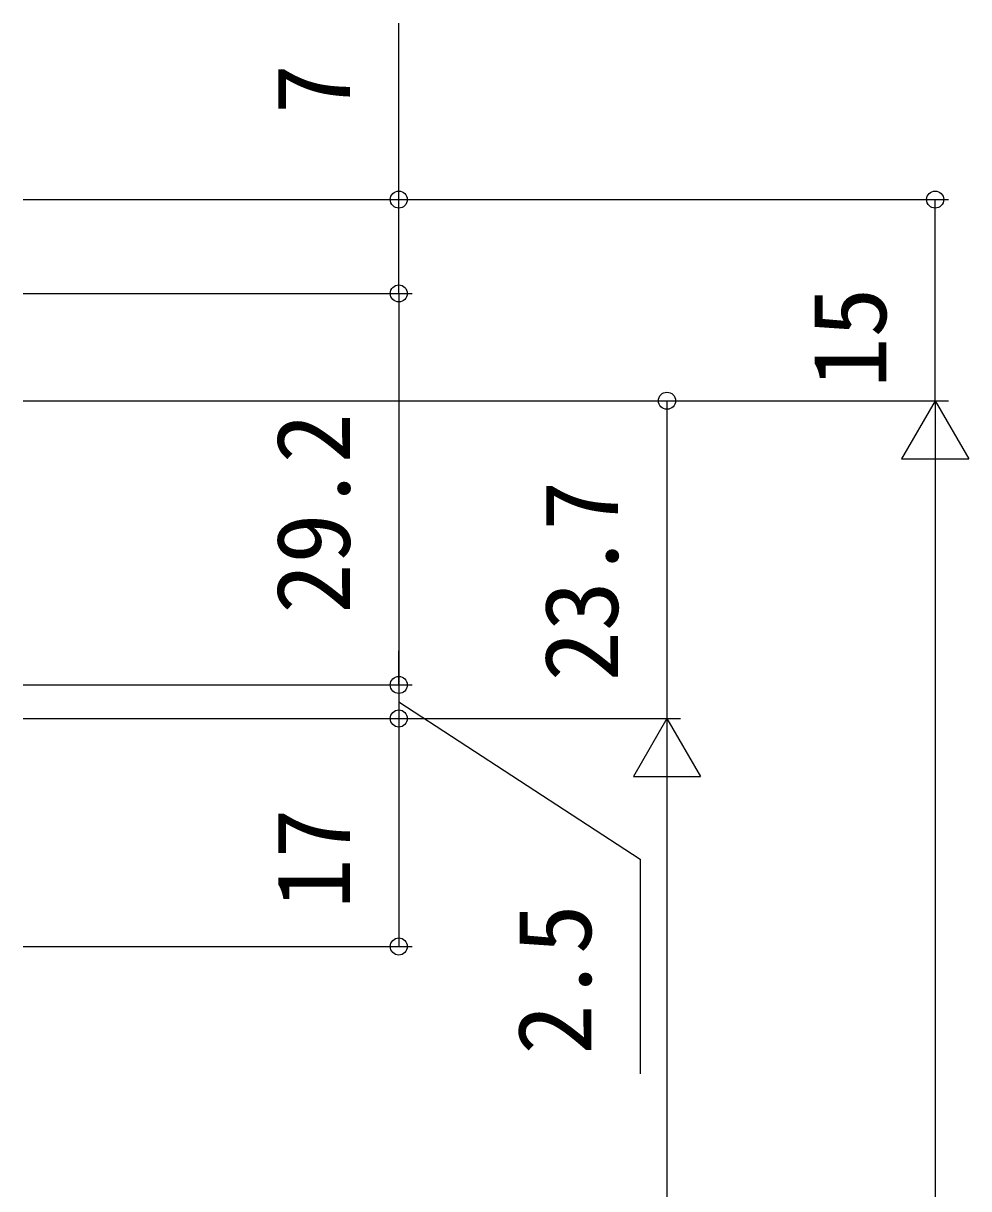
# Model space of a CAD drawing. Units: millimetres, scale not verified. Extents: x -437 to 438, y -331 to 328.
# Drawn here: x -196.9 to -126.4, y 95.1 to 182 of the extents above; entities that cross this region are included whole.
import ezdxf
from ezdxf.enums import TextEntityAlignment as Align

# ---------------------------------------------------------------- set-up
doc = ezdxf.new("R2010")
doc.units = ezdxf.units.MM
doc.header["$LTSCALE"] = 2
doc.layers.add('0-6_YKK_D', color=6, linetype='Continuous')
doc.styles.add('ＭＳ ゴシック', font='')
doc.styles.get('ＭＳ ゴシック').set_extended_font_data('MS Gothic')

msp = doc.modelspace()

# ---------------------------------------------------------------- linework, layer by layer
at = {"layer": '0-6_YKK_D'}
for p, q in [((-196.897, 168.9), (-167.897, 168.9)), ((-196.897, 168.9), (-127.897, 168.9)), ((-128.897, 153.9), (-128.897, 168.9)), ((-196.897, 161.903), (-167.897, 161.903)), ((-196.897, 161.903), (-167.897, 161.903)), ((-168.897, 161.903), (-168.897, 132.703)), ((-196.897, 153.9), (-147.897, 153.9)), ((-196.897, 153.9), (-127.897, 153.9)), ((-196.897, 153.9), (-127.897, 153.9)), ((-148.897, 153.9), (-148.897, 130.203)), ((-128.897, 153.9), (-131.397, 149.57)), ((-128.897, 153.9), (-126.397, 149.57)), ((-128.897, 153.9), (-128.897, 145.24)), ((-131.397, 149.57), (-126.397, 149.57)), ((-128.897, 148.9), (-128.897, -185.566)), ((-168.897, 132.703), (-168.897, 135.253)), ((-196.897, 132.703), (-167.897, 132.703)), ((-196.897, 132.703), (-167.897, 132.703)), ((-168.897, 132.703), (-168.897, 130.203)), ((-168.897, 132.703), (-168.897, 130.203)), ((-196.897, 130.203), (-147.897, 130.203)), ((-196.897, 130.203), (-147.897, 130.203)), ((-196.897, 130.203), (-167.897, 130.203)), ((-196.897, 130.203), (-167.897, 130.203)), ((-168.897, 130.203), (-168.897, 113.2)), ((-168.897, 130.203), (-168.897, 127.653)), ((-148.897, 130.203), (-151.397, 125.873)), ((-148.897, 130.203), (-146.397, 125.873)), ((-148.897, 130.203), (-148.897, 121.543)), ((-151.397, 125.873), (-146.397, 125.873)), ((-148.897, 125.203), (-148.897, -145.864)), ((-196.897, 113.2), (-167.897, 113.2))]:
    msp.add_line(p, q, dxfattribs=at)
for points in [[(-168.897, 161.903), (-168.897, 168.9), (-168.897, 182.048)], [(-168.897, 131.453), (-150.897, 119.708), (-150.897, 103.691)]]:
    msp.add_lwpolyline(points, dxfattribs=at)
for centre in [(-168.897, 168.9), (-128.897, 168.9), (-168.897, 161.903), (-168.897, 161.903), (-148.897, 153.9), (-168.897, 132.703), (-168.897, 132.703), (-168.897, 130.203), (-168.897, 130.203), (-168.897, 113.2)]:
    msp.add_circle(centre, 0.637, dxfattribs=at)

# ---------------------------------------------------------------- texts
at = {"layer": '0-6_YKK_D', "style": 'ＭＳ ゴシック'}
for s, p in [('7', (-170.897, 175.276)), ('15', (-130.897, 154.869)), ('29.2', (-170.897, 138.013)), ('23.7', (-150.897, 132.971)), ('17', (-170.897, 116.012)), ('2.5', (-152.897, 105.137))]:
    msp.add_text(s, height=5.499, rotation=90, dxfattribs=at).set_placement(p, align=Align.BOTTOM_LEFT)

doc.saveas('drawing.dxf')
